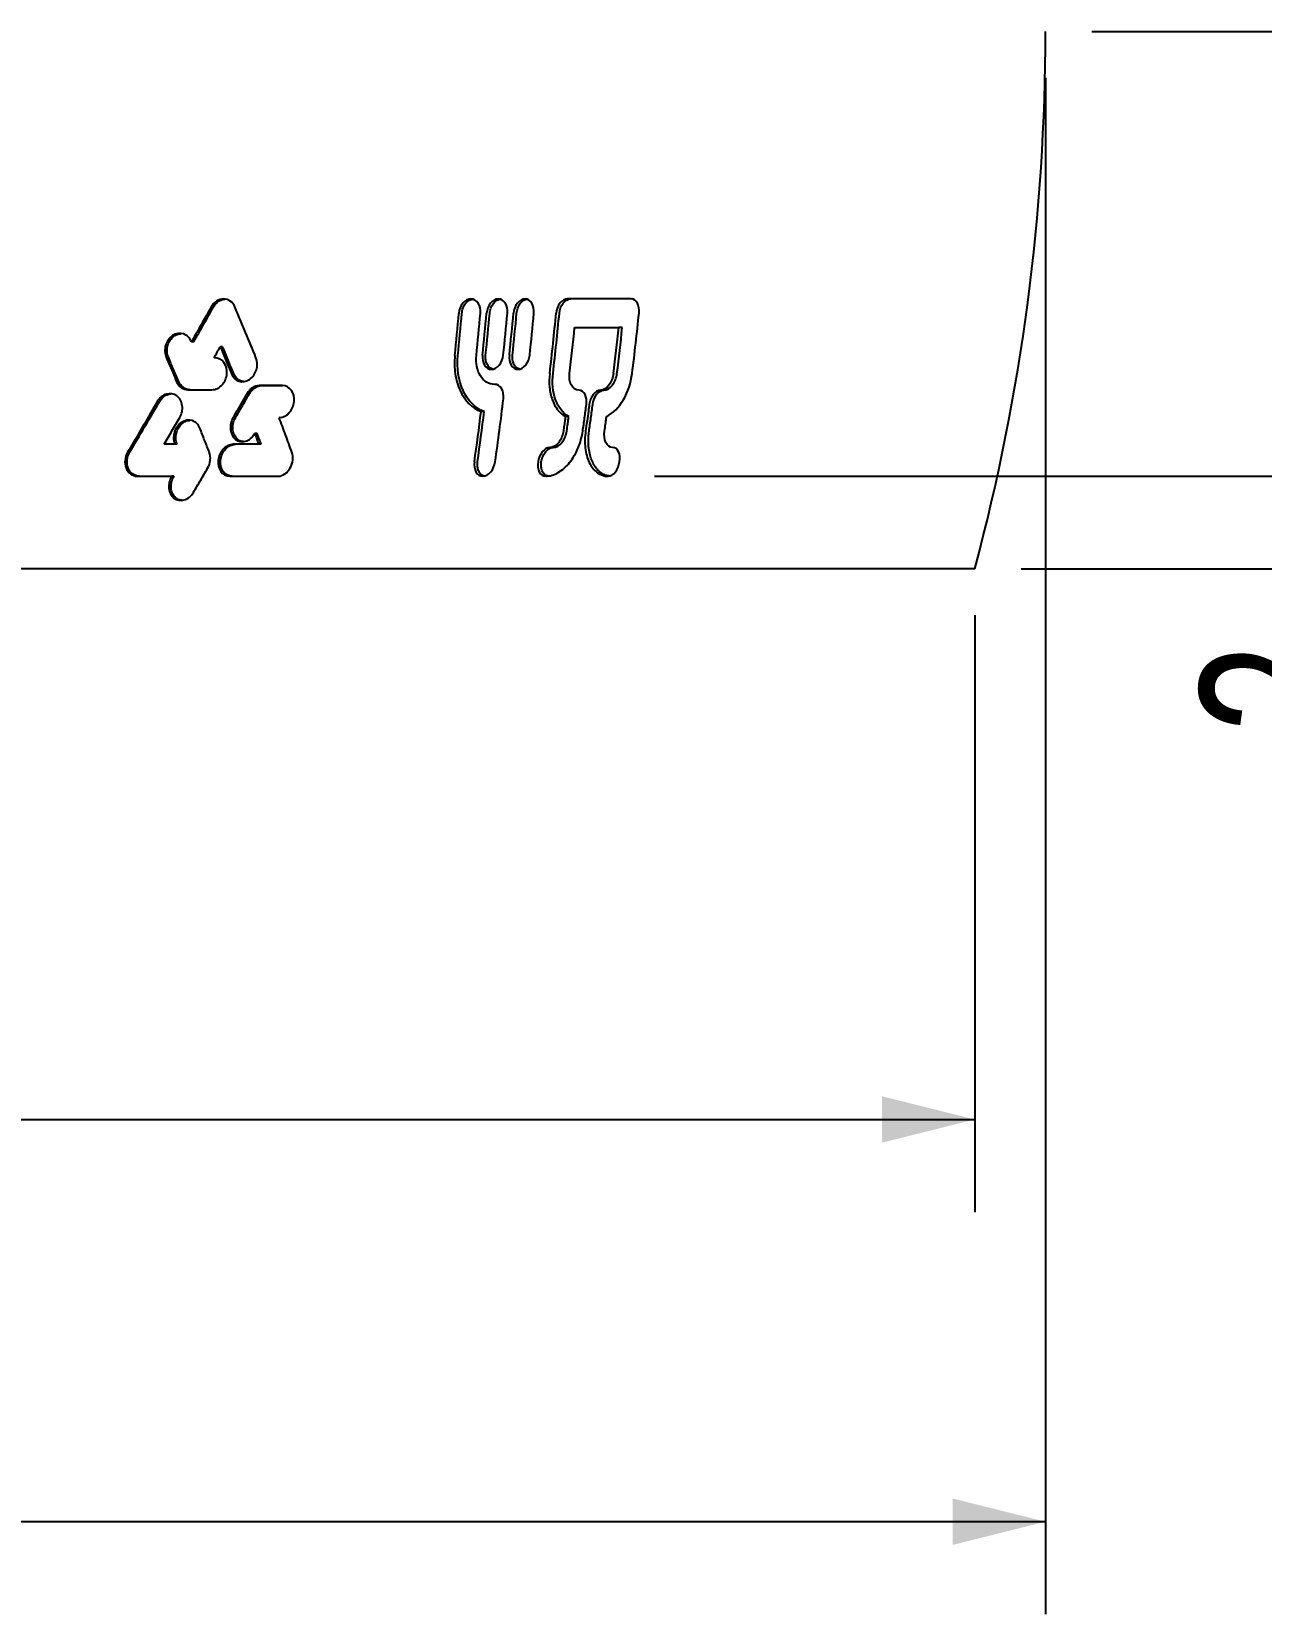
# Model space of a CAD drawing. Header units: millimetres. Extents: x 8 to 586, y 8 to 412.
# Drawn here: x 89.68 to 116.22, y 121.74 to 155.92 of the extents above; entities that cross this region are included whole.
import ezdxf

# ---------------------------------------------------------------- set-up
doc = ezdxf.new("R2010")
doc.units = ezdxf.units.MM
doc.layers.add('DIMENSIONS', color=2, linetype='Continuous')
doc.layers.add('OUTLINE', color=7, linetype='Continuous', lineweight=25)
doc.styles.add('SLDTEXTSTYLE0', font='TXT', dxfattribs={"width": 0.75})
doc.dimstyles.new('SLDDIMSTYLE0', dxfattribs={"dimtxt": 3.5, "dimasz": 2, "dimexe": 0, "dimexo": 0.0625, "dimgap": 0.875, "dimtad": 1, "dimrnd": 1e-09, "dimzin": 12, "dimdsep": 46, "dimtxsty": 'SLDTEXTSTYLE0', "dimsah": 1, "dimcen": 0.09, "dimadec": 0, "dimazin": 3, "dimtfac": 1, "dimtofl": 0, "dimtmove": 0, "dimatfit": 3, "dimfxl": 0, "dimfrac": 2, "dimtolj": 1, "dimtzin": 12, "dimarcsym": 0})
doc.dimstyles.new('SLDDIMSTYLE11', dxfattribs={"dimtxt": 3.5, "dimasz": 2, "dimexe": 0, "dimexo": 0.0625, "dimgap": 0.875, "dimtad": 1, "dimrnd": 1e-09, "dimzin": 12, "dimdsep": 46, "dimtxsty": 'SLDTEXTSTYLE0', "dimsah": 1, "dimcen": 0.09, "dimadec": 0, "dimazin": 3, "dimtfac": 1, "dimtmove": 0, "dimatfit": 0, "dimfxl": 0, "dimfrac": 2, "dimtolj": 1, "dimtzin": 12, "dimarcsym": 0})
doc.dimstyles.new('SLDDIMSTYLE3', dxfattribs={"dimtxt": 3.5, "dimasz": 2, "dimexe": 0, "dimexo": 0.0625, "dimgap": 0.875, "dimtad": 0, "dimtih": 1, "dimtoh": 1, "dimrnd": 1e-09, "dimzin": 12, "dimdsep": 46, "dimtxsty": 'SLDTEXTSTYLE0', "dimsah": 1, "dimcen": 0.09, "dimadec": 0, "dimazin": 3, "dimtfac": 1, "dimtofl": 0, "dimtmove": 0, "dimatfit": 3, "dimfxl": 0, "dimfrac": 2, "dimtolj": 1, "dimtzin": 12, "dimarcsym": 0})
doc.dimstyles.new('SLDDIMSTYLE4', dxfattribs={"dimtxt": 3.5, "dimasz": 2, "dimexe": 0, "dimexo": 0.0625, "dimgap": 0.875, "dimtad": 0, "dimtih": 1, "dimtoh": 1, "dimrnd": 1e-09, "dimzin": 12, "dimdsep": 46, "dimtxsty": 'SLDTEXTSTYLE0', "dimsah": 1, "dimcen": 0.09, "dimadec": 0, "dimazin": 3, "dimtol": 1, "dimtp": 0.05, "dimtm": 0.05, "dimtfac": 1, "dimtofl": 0, "dimtmove": 0, "dimatfit": 3, "dimfxl": 0, "dimfrac": 2, "dimtolj": 1, "dimarcsym": 0})
doc.dimstyles.new('SLDDIMSTYLE7', dxfattribs={"dimtxt": 3.5, "dimasz": 2, "dimexe": 0, "dimexo": 0.0625, "dimgap": 0.875, "dimtad": 1, "dimrnd": 1e-09, "dimzin": 12, "dimdsep": 46, "dimtxsty": 'SLDTEXTSTYLE0', "dimsah": 1, "dimcen": 0.09, "dimadec": 0, "dimazin": 3, "dimtol": 1, "dimtp": 0.05, "dimtfac": 1, "dimtofl": 0, "dimtmove": 0, "dimatfit": 3, "dimfxl": 0, "dimfrac": 2, "dimtolj": 1, "dimarcsym": 0})

# ---------------------------------------------------------------- blocks, each defined once
blk = doc.blocks.new('_D_11')
at = {"layer": 'DIMENSIONS'}
for p, q in [((145.531, 161.531), (145.531, 155.92)), ((112.56, 155.92), (146.531, 155.92))]:
    blk.add_line(p, q, dxfattribs=at)
blk.add_solid([(145.531, 155.92), (146.031, 157.92), (145.031, 157.92)], dxfattribs=at)
at = {"layer": 'DIMENSIONS', "insert": (146.531, 157.653), "char_height": 3.5, "attachment_point": 1, "style": 'SLDTEXTSTYLE0'}
blk.add_mtext('232,7', dxfattribs=at)
blk = doc.blocks.new('_D_12')
at = {"layer": 'DIMENSIONS'}
for p, q in [((145.531, 155.92), (145.531, 144.32)), ((111.035, 144.32), (146.531, 144.32))]:
    blk.add_line(p, q, dxfattribs=at)
blk.add_solid([(145.531, 144.32), (146.031, 146.32), (145.031, 146.32)], dxfattribs=at)
at = {"layer": 'DIMENSIONS', "attachment_point": 1, "style": 'SLDTEXTSTYLE0'}
for s, insert, char_height in [('244,3', (146.531, 146.053), 3.5), ('±0,05', (159.461, 145.042), 2.5)]:
    blk.add_mtext(s, dxfattribs=dict(at, insert=insert, char_height=char_height))
blk = doc.blocks.new('_D_15')
at = {"layer": 'DIMENSIONS'}
for p, q in [((44.785, 143.32), (44.785, 130.431)), ((110.035, 143.32), (110.035, 130.431)), ((44.785, 132.431), (110.035, 132.431))]:
    blk.add_line(p, q, dxfattribs=at)
for points in [[(44.785, 132.431), (46.785, 131.931), (46.785, 132.931)], [(110.035, 132.431), (108.035, 132.931), (108.035, 131.931)]]:
    blk.add_solid(points, dxfattribs=at)
at = {"layer": 'DIMENSIONS', "attachment_point": 1, "style": 'SLDTEXTSTYLE0'}
for s, insert, char_height in [('0,05', (84.106, 139.898), 2.5), ('+', (82.085, 139.898), 2.5), ('%%c', (64.25, 136.942), 3.5), ('65,25', (69.526, 136.942), 3.5), ('0', (84.106, 135.932), 2.5)]:
    blk.add_mtext(s, dxfattribs=dict(at, insert=insert, char_height=char_height))
blk = doc.blocks.new('_D_19')
at = {"layer": 'DIMENSIONS'}
for p, q in [((43.26, 154.92), (43.26, 121.745)), ((111.56, 154.92), (111.56, 121.745)), ((111.56, 123.745), (43.26, 123.745))]:
    blk.add_line(p, q, dxfattribs=at)
for points in [[(43.26, 123.745), (45.26, 123.245), (45.26, 124.245)], [(111.56, 123.745), (109.56, 124.245), (109.56, 123.245)]]:
    blk.add_solid(points, dxfattribs=at)
at = {"layer": 'DIMENSIONS', "char_height": 3.5, "attachment_point": 1, "style": 'SLDTEXTSTYLE0'}
for s, insert in [('%%c', (70.245, 128.256)), ('68,3', (75.523, 128.31))]:
    blk.add_mtext(s, dxfattribs=dict(at, insert=insert))
blk = doc.blocks.new('_D_25')
at = {"layer": 'DIMENSIONS'}
for p, q in [((119.41, 146.319), (119.41, 150.319)), ((103.121, 146.319), (121.41, 146.319)), ((119.41, 146.319), (119.41, 144.32)), ((111.035, 144.32), (121.41, 144.32)), ((119.41, 144.32), (119.41, 140.757))]:
    blk.add_line(p, q, dxfattribs=at)
for points in [[(119.41, 146.319), (119.91, 148.319), (118.91, 148.319)], [(119.41, 144.32), (118.91, 142.32), (119.91, 142.32)]]:
    blk.add_solid(points, dxfattribs=at)
at = {"layer": 'DIMENSIONS', "insert": (114.899, 140.757), "char_height": 3.5, "attachment_point": 1, "rotation": 90, "style": 'SLDTEXTSTYLE0'}
blk.add_mtext('2', dxfattribs=at)

msp = doc.modelspace()

# ---------------------------------------------------------------- linework, layer by layer
at = {"layer": 'OUTLINE'}
for p, q in [((101.9431, 150.14828), (101.24243, 150.14828)), ((102.62209, 150.14828), (101.9431, 150.14828)), ((101.40038, 149.53069), (101.88177, 149.53069)), ((101.88177, 149.53069), (102.35279, 149.53069)), ((102.42758, 149.53069), (102.35279, 149.53069)), ((93.18044, 149.22158), (93.13318, 149.22158)), ((93.80362, 149.11471), (93.75445, 149.11471)), ((93.63034, 148.87723), (93.61965, 148.87723)), ((93.05463, 148.18803), (93.5748, 148.18803)), ((99.44758, 147.71842), (99.38067, 147.71842)), ((101.27358, 147.60809), (101.20104, 147.60809)), ((92.77455, 147.00884), (92.54262, 147.00884)), ((92.82169, 147.00884), (92.77455, 147.00884)), ((94.58409, 147.00884), (94.03056, 147.00884)), ((94.54855, 147.24339), (94.49626, 147.24339)), ((94.63677, 147.00884), (94.58409, 147.00884)), ((91.96437, 146.31965), (92.70745, 146.31965)), ((92.75474, 146.31965), (92.70745, 146.31965)), ((93.95796, 146.31965), (94.99687, 146.31965)), ((110.03481, 144.31965), (44.78484, 144.31965))]:
    msp.add_line(p, q, dxfattribs=at)
at = {"layer": 'OUTLINE', "flags": 128}
for points in [[(92.77149, 147.01655), (92.77226, 147.01461), (92.77341, 147.01173), (92.77455, 147.00884)], [(94.49179, 147.2357), (94.49402, 147.23954), (94.49514, 147.24147), (94.49626, 147.24339)]]:
    msp.add_lwpolyline(points, dxfattribs=at)
at = {"layer": 'OUTLINE'}
for centre, radius, start, end in [((66.67982, 155.91965), 44.88, 345.02088, 0), ((30.0622, 155.83569), 69.1003, 354.2630456, 355.0199498), ((29.9411, 155.83825), 69.28522, 354.2762856, 355.0311545), ((31.89421, 155.84422), 67.73961, 354.1401551, 354.9124108), ((32.40627, 155.84702), 67.3627, 354.1104408, 354.8852464), ((32.34632, 155.84427), 67.48799, 354.1237631, 354.8971139), ((34.15885, 155.85027), 66.06535, 353.9915271, 354.7816973), ((34.67968, 155.84909), 65.67675, 353.9568784, 354.7517683), ((34.57234, 155.85175), 65.85142, 353.9706466, 354.7634106), ((36.33626, 155.85198), 64.46603, 353.8403744, 354.6503468), ((38.22954, 155.84034), 63.05694, 353.3515365, 354.5414157), ((38.12299, 155.84403), 63.23362, 353.3668294, 354.5533542), ((44.29408, 155.85638), 58.80422, 352.8525547, 354.1296063), ((39.81067, 155.83714), 61.91174, 353.2309679, 354.153596), ((43.04259, 155.845), 59.64537, 352.9648804, 353.9230349), ((42.95674, 155.84795), 59.80542, 352.9809523, 353.9365142), ((35.49616, 155.7467), 64.83329, 351.9168615, 353.1307351), ((33.83928, 155.73253), 66.02953, 352.076676, 353.0287374), ((33.77546, 155.72987), 66.15899, 352.0946016, 353.0447632), ((95.02828, 146.88029), 0.7077, 89.817268, 90.414288), ((95.29923, 148.00259), 2.66941, 201.677744, 201.855794), ((98.67693, 142.79281), 6.93349, 149.424904, 149.498819), ((95.56339, 144.65377), 3.26553, 149.326859, 149.483889)]:
    msp.add_arc(centre, radius, start, end, dxfattribs=at)
for points, knots in [([(94.06901, 149.97621), (94.02419, 150.07931), (93.93013, 150.14845), (93.72118, 150.14856), (93.61697, 150.07975), (93.55882, 149.97621)], [0, 0, 0, 0, 0.5, 0.5, 1, 1, 1, 1]), ([(93.60709, 149.9762), (93.62845, 150.00753), (93.67119, 150.07022), (93.75876, 150.13011), (93.82057, 150.13999), (93.8486, 150.14447)], [0, 0, 0, 0, 0.35318608, 0.70672297, 1, 1, 1, 1]), ([(99.36695, 149.83718), (99.37346, 149.91799), (99.35714, 149.9973), (99.28201, 150.11346), (99.22375, 150.14816), (99.10055, 150.14838), (99.03616, 150.11405), (98.93967, 149.99742), (98.90928, 149.91804), (98.90164, 149.83718)], [0, 0, 0, 0, 0.25, 0.25, 0.5, 0.5, 0.75, 0.75, 1, 1, 1, 1]), ([(98.96594, 149.83717), (98.97204, 149.87378), (98.98425, 149.94707), (99.03625, 150.04358), (99.10523, 150.11058), (99.16412, 150.14426), (99.196, 150.1437), (99.2016, 150.1436)], [0, 0, 0, 0, 0.24481268, 0.49011794, 0.72336451, 0.95148429, 1, 1, 1, 1]), ([(99.95038, 149.84159), (99.95698, 149.92112), (99.94162, 149.99926), (99.86951, 150.11382), (99.81337, 150.14812), (99.69429, 150.14841), (99.63189, 150.11456), (99.53816, 149.99962), (99.50838, 149.92133), (99.50073, 149.84159)], [0, 0, 0, 0, 0.25, 0.25, 0.5, 0.5, 0.75, 0.75, 1, 1, 1, 1]), ([(99.56682, 149.84158), (99.57283, 149.87756), (99.58486, 149.94959), (99.63531, 150.04468), (99.70211, 150.11065), (99.75796, 150.14382), (99.7876, 150.14356), (99.79182, 150.14353)], [0, 0, 0, 0, 0.24701065, 0.49448722, 0.7307685, 0.96164105, 1, 1, 1, 1]), ([(100.5215, 149.84159), (100.5283, 149.92112), (100.51358, 149.99926), (100.44344, 150.11382), (100.3886, 150.14812), (100.27197, 150.14841), (100.2107, 150.11456), (100.11841, 149.99962), (100.08891, 149.92133), (100.08109, 149.84159)], [0, 0, 0, 0, 0.25, 0.25, 0.5, 0.5, 0.75, 0.75, 1, 1, 1, 1]), ([(100.14892, 149.84158), (100.15495, 149.87756), (100.16703, 149.94958), (100.21685, 150.04472), (100.28255, 150.1105), (100.33641, 150.14355), (100.36444, 150.14348), (100.36759, 150.14347)], [0, 0, 0, 0, 0.24930125, 0.49907497, 0.7375464, 0.97055926, 1, 1, 1, 1]), ([(101.24243, 150.14828), (101.18544, 150.1475), (101.12665, 150.11384), (101.03793, 150.00012), (101.00837, 149.92154), (101.00053, 149.84197)], [0, 0, 0, 0, 0.5, 0.5, 1, 1, 1, 1]), ([(101.07111, 149.84197), (101.07895, 149.92169), (101.1084, 149.99992), (101.19754, 150.11396), (101.25646, 150.1475), (101.31358, 150.14828)], [0, 0, 0, 0, 0.5, 0.5, 1, 1, 1, 1]), ([(102.78991, 149.84197), (102.79758, 149.92155), (102.78551, 149.99964), (102.72412, 150.11396), (102.67562, 150.14818), (102.62209, 150.14828)], [0, 0, 0, 0, 0.5, 0.5, 1, 1, 1, 1]), ([(93.55882, 149.97621), (93.52361, 149.91329), (93.48832, 149.85039), (93.45298, 149.78749), (93.39996, 149.69314), (93.34679, 149.5988), (93.29349, 149.50449), (93.24019, 149.41017), (93.18675, 149.31586), (93.13319, 149.22158)], [0, 0, 0, 0, 0.000218217774, 0.000218217774, 0.000218217774, 0.000545565927, 0.000545565927, 0.000545565927, 0.000872935045, 0.000872935045, 0.000872935045, 0.000872935045]), ([(93.18044, 149.22158), (93.25203, 149.34728), (93.32338, 149.47301), (93.39449, 149.59877), (93.43005, 149.66166), (93.46554, 149.72456), (93.50098, 149.78746), (93.53641, 149.85037), (93.57178, 149.91328), (93.60709, 149.97621)], [0, 0, 0, 0, 0.000436736352, 0.000436736352, 0.000436736352, 0.000655124669, 0.000655124669, 0.000655124669, 0.000873519167, 0.000873519167, 0.000873519167, 0.000873519167]), ([(94.52423, 148.87672), (94.45052, 149.05979), (94.37571, 149.24295), (94.29984, 149.42618), (94.2619, 149.51781), (94.22369, 149.60946), (94.18522, 149.70113), (94.14674, 149.79281), (94.10801, 149.8845), (94.06901, 149.97621)], [0, 0, 0, 0, 0.00063601373, 0.00063601373, 0.00063601373, 0.00095408322, 0.00095408322, 0.00095408322, 0.00127217192, 0.00127217192, 0.00127217192, 0.00127217192]), ([(93.12868, 149.23267), (93.09471, 149.3104), (93.033, 149.37015), (92.88322, 149.4169), (92.79679, 149.40277), (92.65502, 149.30957), (92.60008, 149.23187), (92.54985, 149.05914), (92.55435, 148.96624), (92.58773, 148.88807)], [0, 0, 0, 0, 0.25, 0.25, 0.5, 0.5, 0.75, 0.75, 1, 1, 1, 1]), ([(92.63347, 148.88807), (92.62171, 148.92505), (92.5982, 148.999), (92.60857, 149.12202), (92.65244, 149.2365), (92.72705, 149.32874), (92.8159, 149.38854), (92.87823, 149.39728), (92.90578, 149.40114)], [0, 0, 0, 0, 0.17531671, 0.35058978, 0.52585552, 0.69851109, 0.86675211, 1, 1, 1, 1]), ([(93.13319, 149.22158), (93.13243, 149.22343), (93.13168, 149.22528), (93.13093, 149.22713), (93.13056, 149.22805), (93.13018, 149.22897), (93.12981, 149.2299), (93.12943, 149.23082), (93.12905, 149.23175), (93.12868, 149.23267)], [0, 0, 0, 0, 0.0000063534555, 0.0000063534555, 0.0000063534555, 0.0000095301833, 0.0000095301833, 0.0000095301833, 0.0000127069111, 0.0000127069111, 0.0000127069111, 0.0000127069111]), ([(93.61965, 148.87722), (93.64217, 148.91679), (93.66466, 148.95637), (93.68713, 148.99595), (93.69836, 149.01575), (93.70959, 149.03554), (93.72081, 149.05533), (93.73203, 149.07512), (93.74325, 149.09492), (93.75445, 149.11471)], [0, 0, 0, 0, 0.00013748878, 0.00013748878, 0.00013748878, 0.000206233805, 0.000206233805, 0.000206233805, 0.000274979025, 0.000274979025, 0.000274979025, 0.000274979025]), ([(93.75445, 149.11471), (93.77472, 149.06614), (93.7949, 149.01758), (93.81501, 148.96902), (93.84518, 148.89618), (93.87518, 148.82335), (93.90501, 148.75054), (93.93485, 148.67772), (93.96451, 148.60492), (93.994, 148.53213)], [0, 0, 0, 0, 0.000168673904, 0.000168673904, 0.000168673904, 0.000421694778, 0.000421694778, 0.000421694778, 0.00067472542, 0.00067472542, 0.00067472542, 0.00067472542]), ([(94.04413, 148.53213), (94.00465, 148.62917), (93.96487, 148.72625), (93.92478, 148.82334), (93.90474, 148.87189), (93.88462, 148.92045), (93.86443, 148.96901), (93.84423, 149.01757), (93.82396, 149.06614), (93.80362, 149.11471)], [0, 0, 0, 0, 0.00033757498, 0.00033757498, 0.00033757498, 0.000506371853, 0.000506371853, 0.000506371853, 0.000675171608, 0.000675171608, 0.000675171608, 0.000675171608]), ([(92.58773, 148.88807), (92.60664, 148.84408), (92.62549, 148.80008), (92.64428, 148.7561), (92.67246, 148.69011), (92.70051, 148.62414), (92.72843, 148.55818), (92.75635, 148.49222), (92.78414, 148.42626), (92.81179, 148.36032)], [0, 0, 0, 0, 0.000152849534, 0.000152849534, 0.000152849534, 0.000382131308, 0.000382131308, 0.000382131308, 0.000611420369, 0.000611420369, 0.000611420369, 0.000611420369]), ([(92.85841, 148.36032), (92.8214, 148.44824), (92.78415, 148.53618), (92.74666, 148.62413), (92.72791, 148.66811), (92.70911, 148.7121), (92.69024, 148.75609), (92.67138, 148.80008), (92.65245, 148.84407), (92.63347, 148.88807)], [0, 0, 0, 0, 0.000305903602, 0.000305903602, 0.000305903602, 0.000458862403, 0.000458862403, 0.000458862403, 0.000611823353, 0.000611823353, 0.000611823353, 0.000611823353]), ([(93.57481, 148.18802), (93.65409, 148.18869), (93.73423, 148.22741), (93.85151, 148.35597), (93.88878, 148.44463), (93.90337, 148.62105), (93.88072, 148.7091), (93.78318, 148.83866), (93.7096, 148.87705), (93.63034, 148.87722)], [0, 0, 0, 0, 0.25, 0.25, 0.5, 0.5, 0.75, 0.75, 1, 1, 1, 1]), ([(93.994, 148.53213), (94.02615, 148.45458), (94.08527, 148.3947), (94.23041, 148.34782), (94.31467, 148.36223), (94.45331, 148.45598), (94.50734, 148.53368), (94.55834, 148.70598), (94.55547, 148.79863), (94.52423, 148.87672)], [0, 0, 0, 0, 0.25, 0.25, 0.5, 0.5, 0.75, 0.75, 1, 1, 1, 1]), ([(98.8164, 148.92832), (98.80291, 148.7916), (98.80555, 148.65853), (98.84324, 148.39973), (98.87784, 148.27886), (99.02746, 147.9513), (99.18734, 147.78788), (99.38067, 147.71842)], [0, 0, 0, 0, 0.25, 0.25, 0.5, 0.5, 1, 1, 1, 1]), ([(99.44758, 147.71842), (99.254, 147.78774), (99.09472, 147.94869), (98.89253, 148.38782), (98.85394, 148.65461), (98.88089, 148.92832)], [0, 0, 0, 0, 0.5, 0.5, 1, 1, 1, 1]), ([(99.67395, 148.30346), (99.61237, 148.30305), (99.5535, 148.31949), (99.44812, 148.38329), (99.40202, 148.43079), (99.29448, 148.60531), (99.26376, 148.76579), (99.27985, 148.92832)], [0, 0, 0, 0, 0.25, 0.25, 0.5, 0.5, 1, 1, 1, 1]), ([(99.41339, 148.93485), (99.40589, 148.85565), (99.42002, 148.77791), (99.49017, 148.66304), (99.54564, 148.62834), (99.6646, 148.62802), (99.72728, 148.66234), (99.82184, 148.77747), (99.8524, 148.85544), (99.86126, 148.93485)], [0, 0, 0, 0, 0.25, 0.25, 0.5, 0.5, 0.75, 0.75, 1, 1, 1, 1]), ([(99.63603, 148.63259), (99.61365, 148.64094), (99.56827, 148.65787), (99.51608, 148.72092), (99.4827, 148.8055), (99.47549, 148.88175), (99.47894, 148.92543), (99.47968, 148.93485)], [0, 0, 0, 0, 0.22341103, 0.45293302, 0.68947666, 0.93308525, 1, 1, 1, 1]), ([(99.99145, 148.93485), (99.98373, 148.85565), (99.99719, 148.77791), (100.06535, 148.66304), (100.11951, 148.62834), (100.23603, 148.62802), (100.29758, 148.66234), (100.39075, 148.77747), (100.42107, 148.85544), (100.43012, 148.93485)], [0, 0, 0, 0, 0.25, 0.25, 0.5, 0.5, 0.75, 0.75, 1, 1, 1, 1]), ([(100.21112, 148.63261), (100.18926, 148.64096), (100.14492, 148.65789), (100.09411, 148.72092), (100.06182, 148.8055), (100.05513, 148.88175), (100.05871, 148.92543), (100.05948, 148.93485)], [0, 0, 0, 0, 0.22327038, 0.45283324, 0.68942082, 0.93307337, 1, 1, 1, 1]), ([(94.25654, 148.36513), (94.23507, 148.36756), (94.18249, 148.37352), (94.11113, 148.42398), (94.06558, 148.48392), (94.04791, 148.52363), (94.04413, 148.53213)], [0, 0, 0, 0, 0.2311254, 0.56607613, 0.90713001, 1, 1, 1, 1]), ([(100.86243, 148.53978), (100.85088, 148.43887), (100.84965, 148.34044), (100.86795, 148.14859), (100.88756, 148.05734), (100.97589, 147.80901), (101.0753, 147.67701), (101.20104, 147.60809)], [0, 0, 0, 0, 0.25, 0.25, 0.5, 0.5, 1, 1, 1, 1]), ([(101.27358, 147.60809), (101.14771, 147.67685), (101.04889, 147.80645), (100.92925, 148.13907), (100.91026, 148.33786), (100.93332, 148.53978)], [0, 0, 0, 0, 0.5, 0.5, 1, 1, 1, 1]), ([(101.49057, 148.17607), (101.42501, 148.17781), (101.36624, 148.21904), (101.29388, 148.35417), (101.28022, 148.44645), (101.29085, 148.53978)], [0, 0, 0, 0, 0.5, 0.5, 1, 1, 1, 1]), ([(102.2389, 148.53978), (102.22686, 148.4464), (102.19202, 148.3549), (102.08849, 148.2188), (102.02135, 148.17764), (101.95668, 148.17607)], [0, 0, 0, 0, 0.5, 0.5, 1, 1, 1, 1]), ([(102.03112, 148.17607), (102.0958, 148.17764), (102.1632, 148.21887), (102.26646, 148.35392), (102.30192, 148.44632), (102.31395, 148.53978)], [0, 0, 0, 0, 0.5, 0.5, 1, 1, 1, 1]), ([(102.08961, 147.60809), (102.2286, 147.67751), (102.35542, 147.8069), (102.55018, 148.13941), (102.61598, 148.33807), (102.64134, 148.53978)], [0, 0, 0, 0, 0.5, 0.5, 1, 1, 1, 1]), ([(92.88049, 147.58644), (92.92526, 147.66462), (92.94442, 147.75657), (92.92218, 147.92833), (92.88029, 148.00617), (92.75444, 148.10043), (92.67007, 148.11539), (92.51237, 148.06887), (92.44087, 148.00888), (92.39542, 147.93103)], [0, 0, 0, 0, 0.25, 0.25, 0.5, 0.5, 0.75, 0.75, 1, 1, 1, 1]), ([(92.44097, 147.93103), (92.46324, 147.96247), (92.50781, 148.02538), (92.59714, 148.08511), (92.65933, 148.09484), (92.68675, 148.09913)], [0, 0, 0, 0, 0.35825213, 0.71705772, 1, 1, 1, 1]), ([(94.3305, 148.1044), (94.30545, 148.06078), (94.28038, 148.01718), (94.25528, 147.97357), (94.21762, 147.90816), (94.1799, 147.84277), (94.14211, 147.77738), (94.10433, 147.712), (94.06648, 147.64663), (94.02856, 147.58126)], [0, 0, 0, 0, 0.000151858899, 0.000151858899, 0.000151858899, 0.000379654661, 0.000379654661, 0.000379654661, 0.000607457651, 0.000607457651, 0.000607457651, 0.000607457651]), ([(94.07925, 147.58126), (94.12991, 147.66841), (94.18045, 147.75557), (94.23089, 147.84276), (94.2561, 147.88636), (94.28129, 147.92996), (94.30645, 147.97356), (94.33161, 148.01717), (94.35674, 148.06078), (94.38184, 148.1044)], [0, 0, 0, 0, 0.000303918132, 0.000303918132, 0.000303918132, 0.000455884141, 0.000455884141, 0.000455884141, 0.000607852282, 0.000607852282, 0.000607852282, 0.000607852282]), ([(94.59424, 148.27621), (94.54316, 148.2756), (94.49157, 148.25916), (94.40004, 148.19898), (94.36022, 148.15535), (94.3305, 148.1044)], [0, 0, 0, 0, 0.5, 0.5, 1, 1, 1, 1]), ([(94.38184, 148.1044), (94.41172, 148.1555), (94.45158, 148.199), (94.5433, 148.25914), (94.59504, 148.2756), (94.6463, 148.27621)], [0, 0, 0, 0, 0.5, 0.5, 1, 1, 1, 1]), ([(95.09536, 148.27719), (95.05256, 148.27711), (95.0097, 148.27703), (94.96678, 148.27694), (94.92386, 148.27686), (94.88088, 148.27677), (94.83785, 148.27669), (94.75685, 148.27653), (94.67565, 148.27637), (94.59424, 148.27621)], [0, 0, 0, 0, 0.000151164, 0.000151164, 0.000151164, 0.000302327999, 0.000302327999, 0.000302327999, 0.000586817626, 0.000586817626, 0.000586817626, 0.000586817626]), ([(94.6463, 148.27622), (94.68952, 148.2763), (94.77597, 148.27647), (94.92646, 148.27677), (95.0333, 148.27697), (95.09728, 148.2771)], [0, 0, 0, 0, 0.28633175, 0.57266617, 1, 1, 1, 1]), ([(95.03054, 147.588), (95.10738, 147.58896), (95.18554, 147.62817), (95.30068, 147.75707), (95.33787, 147.84553), (95.35481, 148.02136), (95.33452, 148.1091), (95.24268, 148.23849), (95.17215, 148.27713), (95.09536, 148.27719)], [0, 0, 0, 0, 0.25, 0.25, 0.5, 0.5, 0.75, 0.75, 1, 1, 1, 1]), ([(99.86406, 147.99237), (99.87322, 148.07307), (99.86022, 148.15234), (99.79089, 148.26916), (99.73542, 148.30412), (99.67395, 148.30346)], [0, 0, 0, 0, 0.5, 0.5, 1, 1, 1, 1]), ([(101.65429, 147.86978), (101.66415, 147.94823), (101.65431, 148.02523), (101.59481, 148.14006), (101.54588, 148.17462), (101.49057, 148.17607)], [0, 0, 0, 0, 0.5, 0.5, 1, 1, 1, 1]), ([(101.95668, 148.17607), (101.90224, 148.17448), (101.84506, 148.13982), (101.7571, 148.02591), (101.72671, 147.94819), (101.71587, 147.86977)], [0, 0, 0, 0, 0.5, 0.5, 1, 1, 1, 1]), ([(101.78979, 147.86977), (101.80063, 147.94835), (101.83073, 148.02549), (101.91939, 148.14012), (101.97653, 148.17448), (102.03112, 148.17607)], [0, 0, 0, 0, 0.5, 0.5, 1, 1, 1, 1]), ([(92.39542, 147.93103), (92.34237, 147.83974), (92.28922, 147.74847), (92.23598, 147.65722), (92.1561, 147.52034), (92.07599, 147.38351), (91.99569, 147.24673), (91.91537, 147.10994), (91.83485, 146.97321), (91.75414, 146.83654)], [0, 0, 0, 0, 0.00031769493, 0.00031769493, 0.00031769493, 0.00079430548, 0.00079430548, 0.00079430548, 0.00127098267, 0.00127098267, 0.00127098267, 0.00127098267]), ([(91.79823, 146.83654), (91.90606, 147.01872), (92.01356, 147.20102), (92.12068, 147.38341), (92.17425, 147.47463), (92.22773, 147.56588), (92.28111, 147.65714), (92.3345, 147.74841), (92.38778, 147.83971), (92.44097, 147.93103)], [0, 0, 0, 0, 0.00063581206, 0.00063581206, 0.00063581206, 0.00095378209, 0.00095378209, 0.00095378209, 0.00127177172, 0.00127177172, 0.00127177172, 0.00127177172]), ([(101.57554, 147.29543), (101.58911, 147.39103), (101.60247, 147.48669), (101.61559, 147.58242), (101.62216, 147.63028), (101.62866, 147.67816), (101.63511, 147.72605), (101.64156, 147.77395), (101.64796, 147.82185), (101.65429, 147.86978)], [0, 0, 0, 0, 0.00029225705, 0.00029225705, 0.00029225705, 0.00043839061, 0.00043839061, 0.00043839061, 0.00058452572, 0.00058452572, 0.00058452572, 0.00058452572]), ([(101.71587, 147.86977), (101.70952, 147.82185), (101.70311, 147.77395), (101.69665, 147.72606), (101.68695, 147.65422), (101.67712, 147.58241), (101.66717, 147.51064), (101.65721, 147.43887), (101.64713, 147.36713), (101.63692, 147.29542)], [0, 0, 0, 0, 0.000146127985, 0.000146127985, 0.000146127985, 0.000365325335, 0.000365325335, 0.000365325335, 0.000584527915, 0.000584527915, 0.000584527915, 0.000584527915]), ([(101.71102, 147.29542), (101.7246, 147.39103), (101.73796, 147.48669), (101.75109, 147.58241), (101.75765, 147.63028), (101.76416, 147.67816), (101.77061, 147.72605), (101.77706, 147.77394), (101.78346, 147.82185), (101.78979, 147.86977)], [0, 0, 0, 0, 0.000292233956, 0.000292233956, 0.000292233956, 0.000438355946, 0.000438355946, 0.000438355946, 0.000584479477, 0.000584479477, 0.000584479477, 0.000584479477]), ([(92.54262, 147.00884), (92.59915, 147.10505), (92.65557, 147.20128), (92.71188, 147.29754), (92.74004, 147.34568), (92.76817, 147.39382), (92.79627, 147.44197), (92.82437, 147.49012), (92.85245, 147.53827), (92.88049, 147.58644)], [0, 0, 0, 0, 0.00033540836, 0.00033540836, 0.00033540836, 0.000503121979, 0.000503121979, 0.000503121979, 0.000670838495, 0.000670838495, 0.000670838495, 0.000670838495]), ([(93.31231, 147.36017), (93.28095, 147.43764), (93.22172, 147.49792), (93.07425, 147.54506), (92.98793, 147.53044), (92.84582, 147.43583), (92.79071, 147.35771), (92.73845, 147.18654), (92.74069, 147.09443), (92.77149, 147.01654)], [0, 0, 0, 0, 0.25, 0.25, 0.5, 0.5, 0.75, 0.75, 1, 1, 1, 1]), ([(92.81862, 147.01655), (92.80783, 147.05416), (92.78627, 147.12939), (92.80048, 147.25414), (92.84835, 147.36988), (92.92655, 147.46174), (93.01513, 147.51874), (93.07465, 147.52563), (93.09948, 147.52851)], [0, 0, 0, 0, 0.17864805, 0.35726001, 0.53645087, 0.71177152, 0.8798024, 1, 1, 1, 1]), ([(93.5166, 146.83606), (93.48307, 146.92336), (93.44928, 147.01069), (93.41523, 147.09804), (93.39821, 147.14171), (93.38112, 147.1854), (93.36396, 147.22909), (93.34681, 147.27278), (93.32959, 147.31647), (93.31231, 147.36017)], [0, 0, 0, 0, 0.000304220776, 0.000304220776, 0.000304220776, 0.000456338221, 0.000456338221, 0.000456338221, 0.000608457832, 0.000608457832, 0.000608457832, 0.000608457832]), ([(94.02856, 147.58126), (93.98404, 147.50325), (93.96426, 147.41156), (93.98303, 147.24023), (94.02195, 147.16236), (94.14173, 147.06721), (94.22319, 147.05174), (94.37648, 147.09806), (94.4465, 147.15813), (94.49179, 147.2357)], [0, 0, 0, 0, 0.25, 0.25, 0.5, 0.5, 0.75, 0.75, 1, 1, 1, 1]), ([(94.25557, 147.06898), (94.23511, 147.07104), (94.18411, 147.07616), (94.1143, 147.12412), (94.05456, 147.20263), (94.02107, 147.30677), (94.02011, 147.42509), (94.04633, 147.51936), (94.07237, 147.56834), (94.07925, 147.58127)], [0, 0, 0, 0, 0.10364039, 0.25833851, 0.41709943, 0.58403797, 0.75845042, 0.93620875, 1, 1, 1, 1]), ([(95.29803, 146.83654), (95.25336, 146.96167), (95.20811, 147.08686), (95.16229, 147.21209), (95.13938, 147.27471), (95.11634, 147.33735), (95.09315, 147.4), (95.06996, 147.46265), (95.04663, 147.52531), (95.02316, 147.58798)], [0, 0, 0, 0, 0.00043642855, 0.00043642855, 0.00043642855, 0.000654663652, 0.000654663652, 0.000654663652, 0.000872905142, 0.000872905142, 0.000872905142, 0.000872905142]), ([(100.77613, 146.31942), (100.86662, 146.32011), (100.95903, 146.34763), (101.13583, 146.4502), (101.21981, 146.5255), (101.36528, 146.70752), (101.42786, 146.81569), (101.52374, 147.04636), (101.55774, 147.17046), (101.57554, 147.29543)], [0, 0, 0, 0, 0.25, 0.25, 0.5, 0.5, 0.75, 0.75, 1, 1, 1, 1]), ([(101.15822, 147.29543), (101.14502, 147.20468), (101.10907, 147.11575), (101.00261, 146.98269), (100.93382, 146.94223), (100.86807, 146.94161)], [0, 0, 0, 0, 0.5, 0.5, 1, 1, 1, 1]), ([(100.94009, 146.94161), (101.00583, 146.94223), (101.07498, 146.98285), (101.181, 147.11468), (101.21767, 147.20462), (101.23086, 147.29543)], [0, 0, 0, 0, 0.5, 0.5, 1, 1, 1, 1]), ([(101.20104, 147.60809), (101.19753, 147.58202), (101.19402, 147.55595), (101.19048, 147.52988), (101.18518, 147.49079), (101.17984, 147.4517), (101.17446, 147.41263), (101.16909, 147.37355), (101.16367, 147.33448), (101.15822, 147.29543)], [0, 0, 0, 0, 0.000079594729, 0.000079594729, 0.000079594729, 0.000198987692, 0.000198987692, 0.000198987692, 0.000318381499, 0.000318381499, 0.000318381499, 0.000318381499]), ([(101.23086, 147.29543), (101.23811, 147.3475), (101.2453, 147.39959), (101.25242, 147.4517), (101.25598, 147.47776), (101.25952, 147.50382), (101.26305, 147.52988), (101.26657, 147.55595), (101.27008, 147.58202), (101.27358, 147.60809)], [0, 0, 0, 0, 0.000159176602, 0.000159176602, 0.000159176602, 0.000238765712, 0.000238765712, 0.000238765712, 0.000318355072, 0.000318355072, 0.000318355072, 0.000318355072]), ([(101.63692, 147.29542), (101.61935, 147.17032), (101.61716, 147.04821), (101.64402, 146.81538), (101.67285, 146.70869), (101.76034, 146.52533), (101.81843, 146.45045), (101.95657, 146.34759), (102.03632, 146.31976), (102.12134, 146.31942)], [0, 0, 0, 0, 0.25, 0.25, 0.5, 0.5, 0.75, 0.75, 1, 1, 1, 1]), ([(102.14797, 146.32606), (102.13134, 146.32765), (102.08135, 146.33245), (102.0045, 146.36775), (101.92061, 146.42929), (101.84731, 146.51387), (101.78695, 146.61888), (101.73963, 146.74327), (101.70828, 146.88419), (101.6951, 147.02766), (101.69608, 147.16584), (101.70604, 147.25223), (101.71102, 147.29542)], [0, 0, 0, 0, 0.05276302, 0.15861309, 0.26430616, 0.36999733, 0.47865662, 0.58733245, 0.70205893, 0.81680231, 0.90840588, 1, 1, 1, 1]), ([(102.22048, 146.9416), (102.15907, 146.9426), (102.10528, 146.98301), (102.04216, 147.11496), (102.03238, 147.20474), (102.0452, 147.29543)], [0, 0, 0, 0, 0.5, 0.5, 1, 1, 1, 1]), ([(102.0452, 147.29543), (102.05274, 147.3475), (102.06021, 147.39959), (102.06761, 147.45171), (102.07131, 147.47776), (102.07499, 147.50382), (102.07866, 147.52989), (102.08233, 147.55595), (102.08598, 147.58202), (102.08961, 147.60809)], [0, 0, 0, 0, 0.000159191505, 0.000159191505, 0.000159191505, 0.000238788071, 0.000238788071, 0.000238788071, 0.000318384888, 0.000318384888, 0.000318384888, 0.000318384888]), ([(94.03056, 147.00884), (93.95228, 147.00794), (93.87232, 146.96854), (93.75467, 146.83974), (93.71671, 146.75179), (93.69834, 146.57701), (93.71775, 146.48988), (93.80871, 146.35982), (93.87973, 146.31992), (93.95796, 146.31965)], [0, 0, 0, 0, 0.25, 0.25, 0.5, 0.5, 0.75, 0.75, 1, 1, 1, 1]), ([(94.00912, 146.31965), (93.93082, 146.31991), (93.85926, 146.36014), (93.76853, 146.48909), (93.74852, 146.57693), (93.76692, 146.75203), (93.80444, 146.83929), (93.9235, 146.96921), (94.00313, 147.00794), (94.08155, 147.00884)], [0, 0, 0, 0, 0.25, 0.25, 0.5, 0.5, 0.75, 0.75, 1, 1, 1, 1]), ([(94.49626, 147.24339), (94.50363, 147.22384), (94.51099, 147.20429), (94.51833, 147.18474), (94.52935, 147.15542), (94.54034, 147.1261), (94.5513, 147.09678), (94.56226, 147.06747), (94.57319, 147.03815), (94.58409, 147.00884)], [0, 0, 0, 0, 0.000068125134, 0.000068125134, 0.000068125134, 0.000170313512, 0.000170313512, 0.000170313512, 0.000272502548, 0.000272502548, 0.000272502548, 0.000272502548]), ([(94.63677, 147.00884), (94.62218, 147.04792), (94.60753, 147.08701), (94.59282, 147.1261), (94.58547, 147.14564), (94.5781, 147.16519), (94.57072, 147.18474), (94.56334, 147.20429), (94.55595, 147.22384), (94.54854, 147.24339)], [0, 0, 0, 0, 0.000136337095, 0.000136337095, 0.000136337095, 0.000204506275, 0.000204506275, 0.000204506275, 0.000272675649, 0.000272675649, 0.000272675649, 0.000272675649]), ([(91.75414, 146.83654), (91.69337, 146.73191), (91.68032, 146.60236), (91.74041, 146.44587), (91.7734, 146.40047), (91.85822, 146.33741), (91.9099, 146.31975), (91.96437, 146.31965)], [0, 0, 0, 0, 0.5, 0.5, 0.75, 0.75, 1, 1, 1, 1]), ([(92.00936, 146.31965), (91.95494, 146.31975), (91.90331, 146.33721), (91.81814, 146.40006), (91.78488, 146.44553), (91.72443, 146.60147), (91.73735, 146.73196), (91.79823, 146.83654)], [0, 0, 0, 0, 0.25, 0.25, 0.5, 0.5, 1, 1, 1, 1]), ([(94.99687, 146.31965), (95.04821, 146.32018), (95.10036, 146.33732), (95.19294, 146.40038), (95.23322, 146.44603), (95.32083, 146.60213), (95.33505, 146.73236), (95.29803, 146.83654)], [0, 0, 0, 0, 0.25, 0.25, 0.5, 0.5, 1, 1, 1, 1]), ([(99.23845, 146.6305), (99.22803, 146.55092), (99.23859, 146.47298), (99.30369, 146.35554), (99.35784, 146.31957), (99.47793, 146.31925), (99.54234, 146.35504), (99.64073, 146.47245), (99.67348, 146.55085), (99.68534, 146.6305)], [0, 0, 0, 0, 0.25, 0.25, 0.5, 0.5, 0.75, 0.75, 1, 1, 1, 1]), ([(99.44975, 146.32448), (99.44866, 146.3245), (99.42404, 146.32507), (99.38222, 146.35533), (99.3328, 146.41415), (99.3039, 146.50061), (99.29971, 146.57686), (99.30464, 146.62105), (99.3057, 146.6305)], [0, 0, 0, 0, 0.01014688, 0.2287483, 0.45259421, 0.6870585, 0.93306505, 1, 1, 1, 1]), ([(100.86807, 146.94161), (100.81017, 146.94063), (100.74887, 146.90501), (100.65469, 146.78854), (100.62209, 146.7091), (100.59789, 146.55106), (100.6078, 146.47252), (100.66785, 146.35519), (100.71835, 146.31982), (100.77613, 146.31942)], [0, 0, 0, 0, 0.25, 0.25, 0.5, 0.5, 0.75, 0.75, 1, 1, 1, 1]), ([(100.82434, 146.32543), (100.81001, 146.32782), (100.77312, 146.33397), (100.72598, 146.37953), (100.68881, 146.45285), (100.67248, 146.54835), (100.68187, 146.65611), (100.71682, 146.76417), (100.77452, 146.85609), (100.84633, 146.91844), (100.90379, 146.93967), (100.93384, 146.94128), (100.94009, 146.94161)], [0, 0, 0, 0, 0.0667994, 0.1719709, 0.2778555, 0.38954172, 0.50928257, 0.62796272, 0.74938852, 0.86425803, 0.97176852, 1, 1, 1, 1]), ([(102.12134, 146.31942), (102.1757, 146.32001), (102.23387, 146.35558), (102.32443, 146.4718), (102.35666, 146.55104), (102.38285, 146.70907), (102.37532, 146.78779), (102.32139, 146.9054), (102.27469, 146.94083), (102.22048, 146.9416)], [0, 0, 0, 0, 0.25, 0.25, 0.5, 0.5, 0.75, 0.75, 1, 1, 1, 1]), ([(92.7029, 146.31195), (92.65765, 146.23409), (92.63738, 146.14333), (92.65518, 145.97274), (92.69358, 145.89508), (92.81487, 145.79897), (92.89817, 145.78326), (93.05485, 145.83017), (93.12625, 145.89088), (93.17232, 145.96832)], [0, 0, 0, 0, 0.25, 0.25, 0.5, 0.5, 0.75, 0.75, 1, 1, 1, 1]), ([(92.93098, 145.79993), (92.90928, 145.80196), (92.85698, 145.80687), (92.78593, 145.85396), (92.72561, 145.93073), (92.691, 146.03356), (92.68913, 146.15199), (92.71565, 146.24797), (92.74282, 146.2983), (92.75018, 146.31195)], [0, 0, 0, 0, 0.10667154, 0.25710849, 0.41261165, 0.57806478, 0.75314337, 0.93307556, 1, 1, 1, 1]), ([(93.17232, 145.96832), (93.22403, 146.05561), (93.27565, 146.14293), (93.32717, 146.23028), (93.35294, 146.27396), (93.37868, 146.31765), (93.4044, 146.36134), (93.43012, 146.40503), (93.45581, 146.44873), (93.48149, 146.49243)], [0, 0, 0, 0, 0.0003048215, 0.0003048215, 0.0003048215, 0.000457239445, 0.000457239445, 0.000457239445, 0.000609659599, 0.000609659599, 0.000609659599, 0.000609659599])]:
    msp.add_open_spline(points, degree=3, knots=knots, dxfattribs=at)
for points in [[(92.81179, 148.36032), (92.85576, 148.25781), (92.94896, 148.18812), (93.05463, 148.18802)], [(93.10206, 148.18802), (92.9964, 148.18812), (92.90255, 148.25784), (92.85841, 148.36032)], [(93.48149, 146.49243), (93.54288, 146.59865), (93.55646, 146.72976), (93.5166, 146.83606)]]:
    msp.add_open_spline(points, degree=3, dxfattribs=at)

# ---------------------------------------------------------------- dimensions: what is measured, and where the dimension line sits
at = {"layer": 'DIMENSIONS'}
for feature_location, offset, dimstyle, picture, middle in [((111.55982, 155.91965), (34.97084, 0), 'SLDDIMSTYLE3', '_D_11', (152.34942, 155.91965)), ((110.0348, 144.31965), (36.49586, 0), 'SLDDIMSTYLE4', '_D_12', (157.14351, 144.31965))]:
    dim = msp.add_ordinate_dim(feature_location=feature_location, offset=offset, dtype=0, origin=(91.05982, 388.62415), dimstyle=dimstyle, dxfattribs=at)
    dim.commit()
    dim.dimension.update_dxf_attribs({"geometry": picture, "text_midpoint": middle})
for base, p1, p2, dimstyle, picture, middle in [((43.25982, 123.74459), (111.55982, 155.91965), (43.25982, 155.91965), 'SLDDIMSTYLE0', '_D_19', (77.40982, 123.74459)), ((110.0348, 132.43074), (44.78484, 144.31965), (110.0348, 144.31965), 'SLDDIMSTYLE7', '_D_15', (77.40982, 132.43074))]:
    dim = msp.add_linear_dim(base=base, p1=p1, p2=p2, text='%%c<>', dimstyle=dimstyle, dxfattribs=at)
    dim.commit()
    dim.dimension.update_dxf_attribs({"geometry": picture, "text_midpoint": middle, "dimtype": 160})
dim = msp.add_linear_dim(base=(119.41044, 144.31965), p1=(102.12134, 146.31942), p2=(110.0348, 144.31965), angle=90, dimstyle='SLDDIMSTYLE11', dxfattribs=at)
dim.commit()
dim.dimension.update_dxf_attribs({"geometry": '_D_25', "text_midpoint": (119.41044, 142.05027), "dimtype": 160})

doc.saveas('drawing.dxf')
